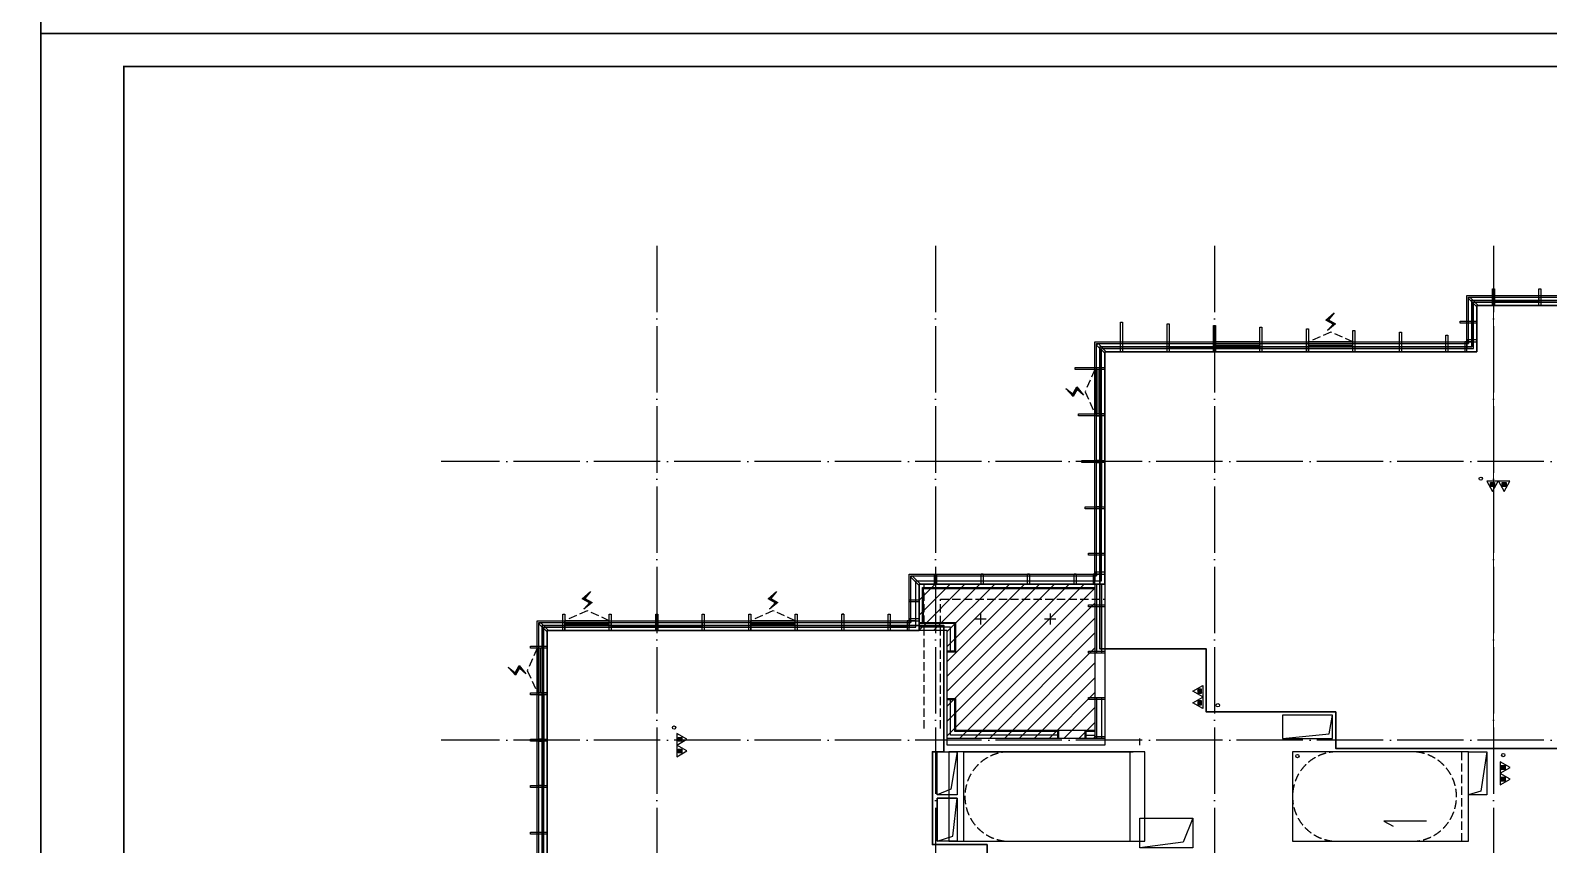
# Model space of a CAD drawing. Extents: x -292644 to 830497, y -12918 to 491457.
# Drawn here: x 92887 to 138622, y 200250 to 224791 of the extents above; entities that cross this region are included whole.
import ezdxf
from ezdxf.xclip import XClip

# ---------------------------------------------------------------- set-up
doc = ezdxf.new("R2010")
doc.units = 0
doc.header["$LTSCALE"] = 1000
doc.header["$MEASUREMENT"] = 0
for name, pattern in [('104-10 轴网$0$DOTE', [2.42, 2, -0.2, 0.02, -0.2]), ('8#楼幕墙$0$109-34 轴网$0$L1$0$$AUDIT_BAD_LTYPE1', [0]), ('8#楼幕墙$0$DASH', [0.35, 0.25, -0.1]), ('X-104 8#10#平面_t3$0$109-34 轴网$0$L1$0$$AUDIT_BAD_LTYPE1', [0]), ('X-104 8#10#平面_t3$0$DASH', [0.35, 0.25, -0.1]), ('三跑梯-偶数F$0$DASH', [0.35, 0.25, -0.1]), ('梯段11、12$0$DASH', [0.35, 0.25, -0.1])]:
    doc.linetypes.add(name, pattern=pattern)
doc.layers.get('0').update_dxf_attribs({"linetype": 'CONTINUOUS'})
doc.layers.get('Defpoints').update_dxf_attribs({"linetype": 'CONTINUOUS'})
for name, color, linetype in [('104-10 轴网$0$A_AXIS-轴线', 36, '104-10 轴网$0$DOTE'), ('8#楼幕墙$0$04-电动窗', 1, 'CONTINUOUS'), ('8#楼幕墙$0$A-C_玻璃幕墙', 140, 'CONTINUOUS'), ('8#楼幕墙$0$A-SUR_看线', 231, 'CONTINUOUS'), ('8#楼幕墙$0$A-TECH_结构', 21, 'CONTINUOUS'), ('X-104 8#10#平面_t3$0$A-E_栏杆', 232, 'CONTINUOUS'), ('X-104 8#10#平面_t3$0$A-E_楼梯', 171, 'CONTINUOUS'), ('X-104 8#10#平面_t3$0$A-O_分水线', 127, 'CONTINUOUS'), ('X-104 8#10#平面_t3$0$A-SUR_保温', 222, 'CONTINUOUS'), ('X-104 8#10#平面_t3$0$A-SUR_看线', 231, 'CONTINUOUS'), ('X-104 8#10#平面_t3$0$A-TECH_结构', 21, 'CONTINUOUS'), ('X-104 8#10#平面_t3$0$A_STR-砌块墙', 121, 'CONTINUOUS'), ('X-104 8#10#平面_t3$0$D_铝板', 181, 'CONTINUOUS'), ('X-104 8#10#平面_t3$0$水-消火栓', 41, 'CONTINUOUS'), ('梯段11、12$0$A-E_楼梯', 171, 'CONTINUOUS')]:
    doc.layers.add(name, color=color, linetype=linetype)
for name, color, linetype, plot in [('8#楼幕墙$0$04-不打印_辅助线', 165, 'CONTINUOUS', False), ('X-104 8#10#平面_t3$0$04-不打印_辅助线', 165, 'CONTINUOUS', False), ('三跑梯-偶数F$0$04-不打印_辅助线', 165, 'CONTINUOUS', False)]:
    doc.layers.add(name, color=color, linetype=linetype, plot=plot)
doc.layers.add('X-104 8#10#平面_t3$0$000套内', color=226, linetype='CONTINUOUS', lineweight=30, plot=False)
doc.layers.get('X-104 8#10#平面_t3$0$A-O_分水线').off()

# ---------------------------------------------------------------- blocks, each defined once
blk = doc.blocks.new('104-10 轴网')
at = {"layer": '104-10 轴网$0$A_AXIS-轴线', "linetype": '104-10 轴网$0$DOTE'}
for p, q in [((120430, 40100), (120430, -6500)), ((128830, 40100), (128830, -6500)), ((137230, 40100), (137230, -6500)), ((145630, 40100), (145630, -6500)), ((168930, 33600), (113930, 33600)), ((168930, 25200), (113930, 25200))]:
    blk.add_line(p, q, dxfattribs=at)
at = {"layer": 'Defpoints'}
blk.add_lwpolyline([(104380, 45500), (178480, 45500), (178480, -11900), (104380, -11900)], close=True, dxfattribs=at)
blk = doc.blocks.new('图框-A1')
for points, const_width in [([(0, 0), (841, 0), (841, 594), (0, 594)], 0.05), ([(766, 584), (25, 584), (25, 10), (766, 10)], 0.5)]:
    blk.add_lwpolyline(points, close=True, dxfattribs=dict(const_width=const_width))
at = {"const_width": 0.05}
for points in [[(420.5, 594), (420.5, 592)], [(420.5, 0), (420.5, 2)]]:
    blk.add_lwpolyline(points, dxfattribs=at)
blk = doc.blocks.new('三跑梯-偶数F')
at = {"color": 8, "linetype": '三跑梯-偶数F$0$DASH'}
for centre, start, end in [((1350, 3950), 0, 180), ((1350, 1710), 180, 0)]:
    blk.add_arc(centre, 1350, start, end, dxfattribs=at)
at = {"layer": '三跑梯-偶数F$0$04-不打印_辅助线', "linetype": '三跑梯-偶数F$0$DASH'}
blk.add_line((0, 200), (2700, 200), dxfattribs=at)
at = {"layer": '三跑梯-偶数F$0$04-不打印_辅助线'}
blk.add_lwpolyline([(2700, 5300), (0, 5300), (0, 0), (2700, 0)], close=True, dxfattribs=at)
blk.add_lwpolyline([(605, 1265), (605, 2550), (459, 2270)], dxfattribs=at)
blk = doc.blocks.new('X-104 8#10#平面_t3$0$fdhggh')
at = {"layer": 'X-104 8#10#平面_t3$0$04-不打印_辅助线', "linetype": 'X-104 8#10#平面_t3$0$109-34 轴网$0$L1$0$$AUDIT_BAD_LTYPE1'}
h = blk.add_hatch(dxfattribs=at)
h.set_pattern_fill('ANSI31', color=256, scale=200)
h.set_pattern_definition([(45, (-111756.95, 3e-10), (-224.5064, 224.5064), [])])
h.paths.add_polyline_path([(7900, 206700), (7900, 208100), (13199, 208100), (13199, 203450), (8750, 203450), (8750, 206700)])
blk.add_lwpolyline([(7900, 206700), (7900, 208100), (13199, 208100), (13199, 203450), (8750, 203450), (8750, 206700), (7900, 206700)], close=True, dxfattribs=at)
at = {"layer": 'X-104 8#10#平面_t3$0$A-TECH_结构', "linetype": 'X-104 8#10#平面_t3$0$109-34 轴网$0$L1$0$$AUDIT_BAD_LTYPE1'}
blk.add_lwpolyline([(27100, 194500), (42500, 194500), (42500, 216500), (24700, 216500), (24700, 215100), (13500, 215100), (13500, 208400), (13500, 208400), (13500, 203250), (8750, 203250), (8750, 206500), (8750, 206500), (8750, 206700), (-3300, 206700), (-3300, 188900), (-1900, 188900), (-1900, 177700), (20100, 177700), (20100, 190300), (27100, 190300)], close=True, dxfattribs=at)
blk = doc.blocks.new('X-104 8#10#平面_t3$0$fdsgdfh')
at = {"layer": 'X-104 8#10#平面_t3$0$A-TECH_结构', "linetype": 'X-104 8#10#平面_t3$0$109-34 轴网$0$L1$0$$AUDIT_BAD_LTYPE1'}
for points in [[(18850, 25250), (20254, 25389), (20350, 25950)], [(8450, 23450), (8450, 22150), (8921, 22309), (9050, 23450), (8450, 23450)], [(16150, 22850), (15854, 22126), (14550, 21950)], [(16750, 14500), (16349, 14335), (16150, 12800)]]:
    blk.add_lwpolyline(points, dxfattribs=at)
for points in [[(20350, 25950), (18850, 25950), (18850, 25250), (20350, 25250)], [(8450, 24850), (9050, 24850), (9050, 23550), (8450, 23550)], [(8450, 23450), (9050, 23450), (9050, 22150), (8450, 22150)], [(14550, 22850), (16150, 22850), (16150, 21950), (14550, 21950)], [(10750, 15200), (10050, 15200), (10050, 14700), (10750, 14700)], [(11200, 14500), (10050, 14500), (10050, 12800), (11200, 12800)], [(16150, 14500), (16750, 14500), (16750, 12800), (16150, 12800)]]:
    blk.add_lwpolyline(points, close=True, dxfattribs=at)
at = {"layer": 'X-104 8#10#平面_t3$0$A-TECH_结构'}
for points in [[(8450, 23550), (8450, 24850), (9050, 24850), (8862, 23719)], [(24450, 23550), (24450, 24850), (25000, 24850), (24819, 23660)], [(24450, 24850), (25000, 24850), (25000, 23550), (24450, 23550)]]:
    blk.add_lwpolyline(points, close=True, dxfattribs=at)
for points in [[(10050, 14700), (10619, 14783), (10750, 15200)], [(11200, 14500), (11005, 13062), (10050, 12800)]]:
    blk.add_lwpolyline(points, dxfattribs=at)
blk = doc.blocks.new('104-8910 结构')
at = {"layer": 'Defpoints'}
blk.add_lwpolyline([(-19000, -118200), (61000, -118200), (61000, 41800), (-19000, 41800)], close=True, dxfattribs=at)
blk = doc.blocks.new('8#楼幕墙$0$ii')
blk.add_lwpolyline([(-1340, 0), (0, 0), (0, -150), (-1340, -150)], close=True)
blk = doc.blocks.new('8#楼幕墙$0$$TCHSYS$WIN2D')
for p, q in [((-0.5, 0.5), (0.5, 0.5)), ((-0.5, 0.5), (-0.5, -0.5)), ((0.5, 0.5), (0.5, -0.5)), ((0.5, 0.167), (-0.5, 0.167)), ((0.5, -0.167), (-0.5, -0.167)), ((-0.5, -0.5), (0.5, -0.5))]:
    blk.add_line(p, q)
blk = doc.blocks.new('8#楼幕墙$0$开启扇')
at = {"layer": '8#楼幕墙$0$04-电动窗'}
h = blk.add_hatch(color=1, dxfattribs=at)
h.dxf.hatch_style = 1
h.paths.add_polyline_path([(771, 399), (600, 588), (817, 705), (569, 925), (738, 715), (521, 598)])
at = {"linetype": '8#楼幕墙$0$DASH'}
blk.add_lwpolyline([(0, 50), (670, 350), (1340, 50)], dxfattribs=at)
at = {"layer": '8#楼幕墙$0$04-电动窗', "color": 1}
blk.add_lwpolyline([(771, 399), (600, 588), (817, 705), (569, 925), (738, 715), (521, 598), (771, 399)], close=True, dxfattribs=at)
at = {"xscale": -1340, "yscale": 300, "zscale": 1340, "rotation": 180}
blk.add_blockref('8#楼幕墙$0$$TCHSYS$WIN2D', (670, -100), dxfattribs=at)
blk = doc.blocks.new('8#楼幕墙$0$$WINLIB2D$00000039')
at = {"color": 0}
for points in [[(-0.5, 0.5), (-0.5, -0.5)], [(0.5, 0.5), (-0.5, 0.5)], [(0.5, -0.5), (0.5, 0.5)], [(-0.5, 0.167), (0.5, 0.167)], [(-0.452, -0.167), (-0.5, 0.084)], [(-0.384, -0.167), (-0.448, 0.167)], [(-0.316, -0.167), (-0.38, 0.167)], [(-0.248, -0.167), (-0.312, 0.167)], [(-0.18, -0.167), (-0.244, 0.167)], [(-0.112, -0.167), (-0.176, 0.167)], [(-0.044, -0.167), (-0.108, 0.167)], [(0.024, -0.167), (-0.04, 0.167)], [(0.092, -0.167), (0.028, 0.167)], [(0.16, -0.167), (0.096, 0.167)], [(0.228, -0.167), (0.164, 0.167)], [(0.296, -0.167), (0.232, 0.167)], [(0.364, -0.167), (0.3, 0.167)], [(0.432, -0.167), (0.368, 0.167)], [(0.5, -0.167), (0.436, 0.167)], [(-0.5, -0.167), (0.5, -0.167)], [(0.5, -0.5), (-0.5, -0.5)]]:
    blk.add_lwpolyline(points, dxfattribs=at)
blk = doc.blocks.new('8#楼幕墙$0$A$C13E80662')
for points in [[(150, 150), (150, 200), (0, 200), (0, 0), (150, 0)], [(150, 0), (200, 0), (200, 150), (150, 150)]]:
    blk.add_lwpolyline(points)
blk = doc.blocks.new('*U4707')
blk.add_lwpolyline([(510, 0), (0, 0), (0, 150), (510, 150)], close=True)
blk = doc.blocks.new('8#楼幕墙')
at = {"layer": '8#楼幕墙$0$04-不打印_辅助线'}
for points in [[(-18550, 224700), (65550, 224700), (65550, 284100), (-18550, 284100)], [(-18550, 165300), (65550, 165300), (65550, 224700), (-18550, 224700)]]:
    blk.add_lwpolyline(points, close=True, dxfattribs=at)
at = {"layer": '8#楼幕墙$0$A-C_玻璃幕墙'}
for p, q in [((13199, 208100), (13199, 203450)), ((13250, 208100), (13250, 206020)), ((13400, 208100), (13400, 206020)), ((13500, 208100), (13500, 206020)), ((13250, 204680), (13250, 203450)), ((13400, 204680), (13400, 203450)), ((13500, 204680), (13500, 203450))]:
    blk.add_line(p, q, dxfattribs=at)
for points in [[(7600, 207000), (7600, 208400), (13200, 208400), (13200, 215400), (24400, 215400), (24400, 216800), (42800, 216800), (42800, 194200), (27400, 194200), (27400, 190000), (20400, 190000), (20400, 177400), (-2200, 177400), (-2200, 188600), (-3600, 188600), (-3600, 207000)], [(25170, 217000), (25230, 217000), (25230, 216500), (25170, 216500)], [(26570, 217000), (26630, 217000), (26630, 216500), (26570, 216500)], [(7650, 206950), (7650, 208350), (13250, 208350), (13250, 215350), (24450, 215350), (24450, 216750), (42750, 216750), (42750, 194250), (27350, 194250), (27350, 190050), (20350, 190050), (20350, 177450), (-2150, 177450), (-2150, 188650), (-3550, 188650), (-3550, 206950)], [(7800, 206800), (7800, 208200), (13400, 208200), (13400, 215200), (24600, 215200), (24600, 216600), (42600, 216600), (42600, 194400), (27200, 194400), (27200, 190200), (20200, 190200), (20200, 177600), (-2000, 177600), (-2000, 188800), (-3400, 188800), (-3400, 206800)], [(24721, 216521), (24679, 216479), (24450, 216708), (24492, 216750)], [(13970, 216000), (14030, 216000), (14030, 215100), (13970, 215100)], [(15370, 215950), (15430, 215950), (15430, 215100), (15370, 215100)], [(16770, 215900), (16830, 215900), (16830, 215100), (16770, 215100)], [(24200, 215970), (24200, 216030), (24700, 216030), (24700, 215970)], [(18170, 215850), (18230, 215850), (18230, 215100), (18170, 215100)], [(19570, 215800), (19630, 215800), (19630, 215100), (19570, 215100)], [(20970, 215750), (21030, 215750), (21030, 215100), (20970, 215100)], [(22370, 215700), (22430, 215700), (22430, 215100), (22370, 215100)], [(23770, 215600), (23830, 215600), (23830, 215100), (23770, 215100)], [(24400, 215460), (24400, 215400), (24700, 215400), (24700, 215460)], [(13521, 215121), (13479, 215079), (13250, 215308), (13292, 215350)], [(24400, 215400), (24340, 215400), (24340, 215100), (24400, 215100)], [(12600, 214570), (12600, 214630), (13500, 214630), (13500, 214570)], [(12700, 213170), (12700, 213230), (13500, 213230), (13500, 213170)], [(12800, 211770), (12800, 211830), (13500, 211830), (13500, 211770)], [(12900, 210370), (12900, 210430), (13500, 210430), (13500, 210370)], [(13000, 208970), (13000, 209030), (13500, 209030), (13500, 208970)], [(7921, 208121), (7879, 208079), (7650, 208308), (7692, 208350)], [(8370, 208400), (8430, 208400), (8430, 208100), (8370, 208100)], [(9770, 208400), (9830, 208400), (9830, 208100), (9770, 208100)], [(11170, 208400), (11230, 208400), (11230, 208100), (11170, 208100)], [(12570, 208400), (12630, 208400), (12630, 208100), (12570, 208100)], [(13200, 208400), (13140, 208400), (13140, 208100), (13200, 208100)], [(13200, 208460), (13200, 208400), (13500, 208400), (13500, 208460)], [(-2770, 206700), (-2830, 206700), (-2830, 207200), (-2770, 207200)], [(-1370, 206700), (-1430, 206700), (-1430, 207200), (-1370, 207200)], [(30, 206700), (-30, 206700), (-30, 207200), (30, 207200)], [(1430, 206700), (1370, 206700), (1370, 207200), (1430, 207200)], [(2830, 206700), (2770, 206700), (2770, 207200), (2830, 207200)], [(4230, 206700), (4170, 206700), (4170, 207200), (4230, 207200)], [(5630, 206700), (5570, 206700), (5570, 207200), (5630, 207200)], [(7030, 206700), (6970, 206700), (6970, 207200), (7030, 207200)], [(7600, 207570), (7600, 207630), (7900, 207630), (7900, 207570)], [(13000, 207420), (13000, 207480), (13500, 207480), (13500, 207420)], [(-3279, 206721), (-3321, 206679), (-3550, 206908), (-3508, 206950)], [(7600, 207000), (7540, 207000), (7540, 206700), (7600, 206700)], [(7600, 207060), (7600, 207000), (7900, 207000), (7900, 207060)], [(-3800, 206170), (-3800, 206230), (-3300, 206230), (-3300, 206170)], [(-3800, 206170), (-3800, 206230), (-3300, 206230), (-3300, 206170)], [(13000, 206020), (13000, 206080), (13500, 206080), (13500, 206020)], [(-3800, 204770), (-3800, 204830), (-3300, 204830), (-3300, 204770)], [(13000, 204620), (13000, 204680), (13500, 204680), (13500, 204620)], [(-3800, 203370), (-3800, 203430), (-3300, 203430), (-3300, 203370)], [(13199, 203450), (13199, 203510), (13500, 203510), (13500, 203450)], [(-3800, 201970), (-3800, 202030), (-3300, 202030), (-3300, 201970)], [(-3800, 200570), (-3800, 200630), (-3300, 200630), (-3300, 200570)]]:
    blk.add_lwpolyline(points, close=True, dxfattribs=at)
at = {"layer": '8#楼幕墙$0$A-SUR_看线'}
for p, q in [((11230, 208400), (11170, 208400)), ((12630, 208400), (12570, 208400)), ((5630, 207200), (5570, 207200))]:
    blk.add_line(p, q, dxfattribs=at)
at = {"layer": '8#楼幕墙$0$A-TECH_结构'}
blk.add_lwpolyline([(7900, 206700), (7900, 208100), (13500, 208100), (13500, 215100), (24700, 215100), (24700, 216500), (42500, 216500), (42500, 194500), (27100, 194500), (27100, 190300), (20100, 190300), (20100, 177700), (-1900, 177700), (-1900, 188900), (-3300, 188900), (-3300, 206700)], close=True, dxfattribs=at)
at = {"layer": '8#楼幕墙$0$A-C_玻璃幕墙'}
for p in [(26570, 216750), (16770, 215350), (18170, 215350), (-30, 206950), (1370, 206950)]:
    blk.add_blockref('8#楼幕墙$0$ii', p, dxfattribs=at)
at = {"layer": '8#楼幕墙$0$A-C_玻璃幕墙', "linetype": '8#楼幕墙$0$109-34 轴网$0$L1$0$$AUDIT_BAD_LTYPE1', "xscale": -1}
for p in [(20970, 215350), (-1430, 206950), (4170, 206950)]:
    blk.add_blockref('8#楼幕墙$0$开启扇', p, dxfattribs=at)
at = {"layer": '8#楼幕墙$0$A-C_玻璃幕墙'}
for name, p, rotation in [('8#楼幕墙$0$A$C13E80662', (24600, 215200), 90), ('8#楼幕墙$0$ii', (13250, 213170), 90), ('8#楼幕墙$0$ii', (13250, 211770), 90), ('8#楼幕墙$0$A$C13E80662', (13400, 208200), 90), ('*U4707', (7540, 206950), 180), ('8#楼幕墙$0$A$C13E80662', (7800, 206800), 90), ('8#楼幕墙$0$ii', (-3550, 204770), 90), ('8#楼幕墙$0$ii', (-3550, 203370), 90)]:
    blk.add_blockref(name, p, dxfattribs=dict(at, rotation=rotation))
at = {"layer": '8#楼幕墙$0$A-C_玻璃幕墙', "linetype": '8#楼幕墙$0$109-34 轴网$0$L1$0$$AUDIT_BAD_LTYPE1', "xscale": -1, "rotation": 90}
for p in [(13250, 214570), (-3550, 206170)]:
    blk.add_blockref('8#楼幕墙$0$开启扇', p, dxfattribs=at)
at = {"layer": 'Defpoints', "color": 2, "linetype": '8#楼幕墙$0$109-34 轴网$0$L1$0$$AUDIT_BAD_LTYPE1', "xscale": 1340, "yscale": 300, "zscale": -1340}
blk.add_blockref('8#楼幕墙$0$$WINLIB2D$00000039', (17500, 215250), dxfattribs=at)
blk = doc.blocks.new('梯段11、12')
at = {"color": 171}
for p, q in [((93799, -18770), (93799, -18770)), ((93699, -26380), (93799, -26380)), ((93799, -26380), (93799, -27207)), ((93859, -26380), (95099, -26380)), ((95099, -26380), (95099, -27958)), ((93859, -26660), (95099, -26660)), ((93859, -26940), (95099, -26940)), ((93799, -27207), (94385, -27545)), ((93799, -27322), (94358, -27645)), ((93859, -27220), (95099, -27220)), ((94307, -27500), (95099, -27500)), ((94385, -27545), (94339, -27717)), ((94339, -27717), (94545, -27545)), ((94545, -27545), (94496, -27725)), ((94496, -27725), (95099, -28073)), ((94523, -27625), (95099, -27958)), ((94792, -27780), (95099, -27780)), ((95099, -28073), (95099, -28620)), ((93859, -28640), (95099, -28640))]:
    blk.add_line(p, q, dxfattribs=at)
at = {"color": 8, "linetype": '梯段11、12$0$DASH'}
for centre, start, end in [((93749, 51360), 180, 0), ((93749, 43620), 0, 180), ((93749, 41360), 180, 0), ((93749, 33620), 0, 180), ((103749, 33620), 0, 180), ((93749, 31380), 180, 0), ((93749, 23620), 0, 180), ((93749, 21380), 180, 0), ((93749, 13620), 0, 180), ((93749, 11380), 180, 0), ((93749, 3620), 0, 180), ((93749, 1360), 180, 0), ((93749, -6380), 0, 180), ((93749, -8620), 180, 0), ((93749, -16380), 0, 180), ((93749, -18620), 180, 0), ((93749, -26380), 0, 180), ((93749, -28640), 180, 0), ((42332, -46250), 0, 180), ((93749, -46560), 0, 180), ((42332, -48770), 180, 0), ((93749, -48640), 180, 0)]:
    blk.add_arc(centre, 1350, start, end, dxfattribs=at)
at = {"layer": 'Defpoints'}
for points in [[(88899, 56850), (98899, 56850), (98899, 46850), (88899, 46850)], [(95100, 55450), (92400, 55450), (92400, 49550), (95100, 49550)], [(92399, 50000), (92399, 55000), (95099, 55000), (95099, 50000)], [(88899, 46850), (98899, 46850), (98899, 36850), (88899, 36850)], [(95099, 45450), (92399, 45450), (92399, 39550), (95099, 39550)], [(92399, 40000), (92399, 45000), (95099, 45000), (95099, 40000)], [(88899, 36850), (98899, 36850), (98899, 26850), (88899, 26850)], [(98899, 36850), (108899, 36850), (108899, 26850), (98899, 26850)], [(95099, 35450), (92399, 35450), (92399, 29550), (95099, 29550)], [(105099, 35450), (102399, 35450), (102399, 29550), (105099, 29550)], [(92399, 30000), (92399, 35000), (95099, 35000), (95099, 30000)], [(102399, 30000), (102399, 35000), (105099, 35000), (105099, 30000)], [(88899, 26850), (98899, 26850), (98899, 16850), (88899, 16850)], [(95099, 25450), (92399, 25450), (92399, 19550), (95099, 19550)], [(92399, 20000), (92399, 25000), (95099, 25000), (95099, 20000)], [(88899, 16850), (98899, 16850), (98899, 6850), (88899, 6850)], [(95099, 15450), (92399, 15450), (92399, 9550), (95099, 9550)], [(92399, 10000), (92399, 15000), (95099, 15000), (95099, 10000)], [(88899, 6850), (98899, 6850), (98899, -3150), (88899, -3150)], [(95099, 5450), (92399, 5450), (92399, -450), (95099, -450)], [(92399, 0), (92399, 5000), (95099, 5000), (95099, 0)], [(88899, -3150), (98899, -3150), (98899, -13150), (88899, -13150)], [(95099, -4550), (92399, -4550), (92399, -10450), (95099, -10450)], [(92399, -10000), (92399, -5000), (95099, -5000), (95099, -10000)], [(88899, -13150), (98899, -13150), (98899, -23150), (88899, -23150)], [(95099, -14550), (92399, -14550), (92399, -20450), (95099, -20450)], [(92399, -20000), (92399, -15000), (95099, -15000), (95099, -20000)], [(88899, -23150), (98899, -23150), (98899, -33150), (88899, -33150)], [(95099, -24550), (92399, -24550), (92399, -30450), (95099, -30450)], [(92399, -30000), (92399, -25000), (95099, -25000), (95099, -30000)], [(37482, -43150), (47482, -43150), (47482, -53150), (37482, -53150)], [(88899, -43150), (98899, -43150), (98899, -53150), (88899, -53150)], [(95099, -44550), (92399, -44550), (92399, -50450), (95099, -50450)], [(43682, -44850), (40982, -44850), (40982, -50150), (43682, -50150)], [(92399, -50000), (92399, -45000), (95099, -45000), (95099, -50000)], [(37482, -53150), (47482, -53150), (47482, -63150), (37482, -63150)], [(88899, -53150), (98899, -53150), (98899, -63150), (88899, -63150)], [(98899, -53150), (108899, -53150), (108899, -63150), (98899, -63150)], [(43682, -54850), (40982, -54850), (40982, -60150), (43682, -60150)], [(95099, -54550), (92399, -54550), (92399, -60450), (95099, -60450)], [(105099, -54550), (102399, -54550), (102399, -60450), (105099, -60450)], [(92399, -60000), (92399, -55000), (95099, -55000), (95099, -60000)], [(102399, -60000), (102399, -55000), (105099, -55000), (105099, -60000)], [(98899, -63150), (108899, -63150), (108899, -73150), (98899, -73150)], [(105099, -64550), (102399, -64550), (102399, -70450), (105099, -70450)], [(102399, -70000), (102399, -65000), (105099, -65000), (105099, -70000)], [(98899, -73150), (108899, -73150), (108899, -83150), (98899, -83150)], [(105099, -74550), (102399, -74550), (102399, -80450), (105099, -80450)], [(102399, -80000), (102399, -75000), (105099, -75000), (105099, -80000)]]:
    blk.add_lwpolyline(points, close=True, dxfattribs=at)
for points in [[(93004, 40935), (93004, 42220), (92858, 41940)], [(93004, 30935), (93004, 32220), (92858, 31940)], [(94479, 24332), (94479, 23080), (94645, 23360)], [(94479, 14332), (94479, 13080), (94645, 13360)], [(93004, 935), (93004, 2220), (92858, 1940)], [(93004, -9065), (93004, -7780), (92858, -8060)], [(94479, -15668), (94479, -16920), (94645, -16640)], [(94477, -25818), (94477, -27070), (94643, -26790)]]:
    blk.add_lwpolyline(points, dxfattribs=at)
at = {"layer": '梯段11、12$0$A-E_楼梯'}
for p, q in [((94245, -27600), (93859, -27600)), ((94696, -27860), (93859, -27860)), ((95099, -28120), (93859, -28120)), ((93699, -28640), (93799, -28640)), ((95099, -28380), (93859, -28380)), ((95099, -28640), (93859, -28640)), ((37482, -63150), (47482, -43150))]:
    blk.add_line(p, q, dxfattribs=at)
blk = doc.blocks.new('X-104 8#10#平面_t3$0$$TWTSYS$00000546')
h = blk.add_hatch()
h.set_pattern_fill('ANSI31', color=256, scale=200, style=0)
h.set_pattern_definition([(45, (-38543.802, -6670.83), (-17.67767, 17.67767), [])])
h.paths.add_polyline_path([(-65, 174), (65, 174), (65, 44), (-65, 44)])
for points in [[(0, 344), (-198, 0), (198, 0)], [(-65, 174), (65, 174), (65, 44), (-65, 44)]]:
    blk.add_lwpolyline(points, close=True)
blk = doc.blocks.new('X-104 8#10#平面_t3$0$A$C46662BA1')
at = {"layer": 'X-104 8#10#平面_t3$0$水-消火栓'}
for centre in [(136577, 211280), (128657, 204450), (112277, 203780), (131053, 202918), (137257, 202950)]:
    blk.add_circle(centre, 50, dxfattribs=at)
at = {"layer": 'X-104 8#10#平面_t3$0$水-消火栓', "yscale": 0.88, "zscale": 0.88}
for p, xscale, rotation in [((136932, 211200), 0.88, 179.9999999999992), ((137282, 211200), 0.88, 179.9999999999992), ((128207, 204875), -0.88, 90), ((128207, 204525), -0.88, 90), ((112357, 203425), 0.88, 270), ((112357, 203075), 0.88, 270), ((137157, 202575), 0.88, 270), ((137157, 202225), 0.88, 270)]:
    blk.add_blockref('X-104 8#10#平面_t3$0$$TWTSYS$00000546', p, dxfattribs=dict(at, xscale=xscale, rotation=rotation))
blk = doc.blocks.new('X-104 8#10#平面_t3$0$jtkjuyriuy')
h = blk.add_hatch()
h.set_pattern_fill('ANSI31', color=8, scale=30, angle=45)
h.set_pattern_definition([(90, (0, 0), (-47.625, 1e-14), [])])
h.paths.add_polyline_path([(-138, 138), (138, 138), (138, -138), (-138, -138)])
for points in [[(-168, 168), (168, 168), (168, -168), (-168, -168)], [(-138, 138), (138, 138), (138, -138), (-138, -138)]]:
    blk.add_lwpolyline(points, close=True)
at = {"layer": 'X-104 8#10#平面_t3$0$04-不打印_辅助线'}
for p, q in [((-168, 0), (168, 0)), ((0, 168), (0, -168))]:
    blk.add_line(p, q, dxfattribs=at)
blk = doc.blocks.new('X-104 8#10#平面_t3')
at = {"linetype": 'X-104 8#10#平面_t3$0$109-34 轴网$0$L1$0$$AUDIT_BAD_LTYPE1'}
for points in [[(177307, 284100), (177307, 224700), (93207, 224700), (93207, 284100)], [(177307, 224700), (177307, 165300), (93207, 165300), (93207, 224700)]]:
    blk.add_lwpolyline(points, close=True, dxfattribs=at)
at = {"layer": 'X-104 8#10#平面_t3$0$000套内'}
blk.add_lwpolyline([(138957, 194350), (138957, 203150), (132207, 203150), (132207, 204250), (128307, 204250), (128307, 206150), (125107, 206150), (125107, 215250), (136307, 215250), (136307, 216650), (154407, 216650), (154407, 206850), (154407, 206850), (154407, 194350), (144707, 194350), (144707, 194350), (138957, 194350)], close=True, dxfattribs=at)
blk.add_lwpolyline([(108307, 188750), (108307, 190300), (108307, 195650), (108307, 195650), (108307, 206850), (120407, 206850), (120407, 203050), (120057, 203050), (120057, 200250), (121707, 200250), (121707, 190900), (128807, 190900), (128807, 190200), (132007, 190200), (132007, 177550), (120807, 177550), (120807, 177550), (109707, 177550), (109707, 188750), (108307, 188750)], dxfattribs=at)
at = {"layer": 'X-104 8#10#平面_t3$0$04-不打印_辅助线', "linetype": 'X-104 8#10#平面_t3$0$109-34 轴网$0$L1$0$$AUDIT_BAD_LTYPE1'}
for points in [[(177307, 224700), (93207, 224700), (93207, 284100), (177307, 284100)], [(177307, 165300), (93207, 165300), (93207, 224700), (177307, 224700)]]:
    blk.add_lwpolyline(points, close=True, dxfattribs=at)
at = {"layer": 'X-104 8#10#平面_t3$0$A-E_栏杆', "linetype": 'X-104 8#10#平面_t3$0$109-34 轴网$0$L1$0$$AUDIT_BAD_LTYPE1'}
for points in [[(119757, 206950), (119757, 208000), (124957, 208000)], [(119787, 206950), (119787, 207970), (124957, 207970)]]:
    blk.add_lwpolyline(points, dxfattribs=at)
at = {"layer": 'X-104 8#10#平面_t3$0$A-E_楼梯', "linetype": 'X-104 8#10#平面_t3$0$109-34 轴网$0$L1$0$$AUDIT_BAD_LTYPE1'}
blk.add_line((121007, 203050), (126107, 203050), dxfattribs=at)
at = {"layer": 'X-104 8#10#平面_t3$0$A-SUR_保温'}
blk.add_line((124686, 203550), (124956, 203550), dxfattribs=at)
for points in [[(120607, 206080), (120607, 206800), (119657, 206800)], [(123826, 203550), (120607, 203550), (120607, 204620)]]:
    blk.add_lwpolyline(points, dxfattribs=at)
at = {"layer": 'X-104 8#10#平面_t3$0$A-SUR_看线'}
for p, q in [((121587, 208400), (121527, 208400)), ((122987, 208400), (122927, 208400)), ((124387, 208400), (124327, 208400))]:
    blk.add_line(p, q, dxfattribs=at)
at = {"layer": 'X-104 8#10#平面_t3$0$A-SUR_看线', "linetype": 'X-104 8#10#平面_t3$0$DASH', "ltscale": 2, "const_width": 30}
blk.add_lwpolyline([(136957, 203750), (136957, 216500)], dxfattribs=at)
at = {"layer": 'X-104 8#10#平面_t3$0$A-TECH_结构', "linetype": 'X-104 8#10#平面_t3$0$109-34 轴网$0$L1$0$$AUDIT_BAD_LTYPE1'}
blk.add_lwpolyline([(125257, 208100), (119657, 208100), (119657, 206700)], dxfattribs=at)
at = {"layer": 'X-104 8#10#平面_t3$0$A-TECH_结构', "linetype": 'X-104 8#10#平面_t3$0$DASH'}
for points in [[(119809, 203752), (119809, 208102), (125257, 208100)], [(120307, 203750), (120307, 207651), (125255, 207649)]]:
    blk.add_lwpolyline(points, dxfattribs=at)
at = {"layer": 'X-104 8#10#平面_t3$0$A_STR-砌块墙'}
blk.add_line((126307, 203250), (126307, 203450), dxfattribs=at)
at = {"layer": 'X-104 8#10#平面_t3$0$D_铝板'}
for p, q in [((123856, 203700), (124656, 203700)), ((124656, 203450), (124656, 203700)), ((124656, 203700), (124956, 203700)), ((124686, 203450), (124686, 203670)), ((124686, 203670), (124956, 203670))]:
    blk.add_line(p, q, dxfattribs=at)
for points in [[(119657, 206950), (120757, 206950), (120757, 206050), (120503, 206050)], [(119657, 206920), (120727, 206920), (120727, 206080), (120503, 206080)], [(120507, 204650), (120757, 204650), (120757, 203700), (123856, 203700), (123856, 203450)], [(120507, 204620), (120727, 204620), (120727, 203670), (123826, 203670), (123826, 203450)]]:
    blk.add_lwpolyline(points, dxfattribs=at)
at = {"xscale": 100, "yscale": 100, "zscale": 100}
for p in [(93207, 224700), (93207, 165300)]:
    blk.add_blockref('图框-A1', p, dxfattribs=at)
at = {"linetype": 'X-104 8#10#平面_t3$0$109-34 轴网$0$L1$0$$AUDIT_BAD_LTYPE1'}
ref = blk.add_blockref('8#楼幕墙', (111757, 0), dxfattribs=at)
XClip(ref).set_block_clipping_path([(-18549.9999999995, -12899.9999999999), (65550.0000000003, 284100.0000000003)])
for name, p in [('X-104 8#10#平面_t3$0$fdhggh', (111757, 0)), ('X-104 8#10#平面_t3$0$fdsgdfh', (111757, 178200))]:
    blk.add_blockref(name, p, dxfattribs=at)
ref = blk.add_blockref('104-10 轴网', (-8673, 178200), dxfattribs=at)
XClip(ref).set_block_clipping_path([(104379.5977508624, -11900), (178479.5977508624, 45500)])
ref = blk.add_blockref('104-8910 结构', (153887, 105500), dxfattribs=dict(at, rotation=180))
XClip(ref).set_block_clipping_path([(-15919.9999999996, -118200.0000000001), (58180.0000000003, -60800.0000000001)])
ref = blk.add_blockref('梯段11、12', (156007, 97951), dxfattribs=dict(at, rotation=90))
XClip(ref).set_block_clipping_path([(102399.3616327267, 29550.0000001632), (105099.3616327218, 35450.0000001629)])
at = {"layer": 'X-104 8#10#平面_t3$0$A-E_楼梯', "rotation": 90}
blk.add_blockref('三跑梯-偶数F', (136207, 200350), dxfattribs=at)
at = {"layer": 'X-104 8#10#平面_t3$0$A-O_分水线', "linetype": 'X-104 8#10#平面_t3$0$109-34 轴网$0$L1$0$$AUDIT_BAD_LTYPE1'}
blk.add_blockref('X-104 8#10#平面_t3$0$A$C46662BA1', (0, 0), dxfattribs=at)
at = {"layer": 'X-104 8#10#平面_t3$0$A-O_分水线', "xscale": -1}
for p in [(121507, 207050), (123607, 207050)]:
    blk.add_blockref('X-104 8#10#平面_t3$0$jtkjuyriuy', p, dxfattribs=at)

msp = doc.modelspace()

# ---------------------------------------------------------------- block references
msp.add_blockref('X-104 8#10#平面_t3', (0, 0))

doc.saveas('drawing.dxf')
